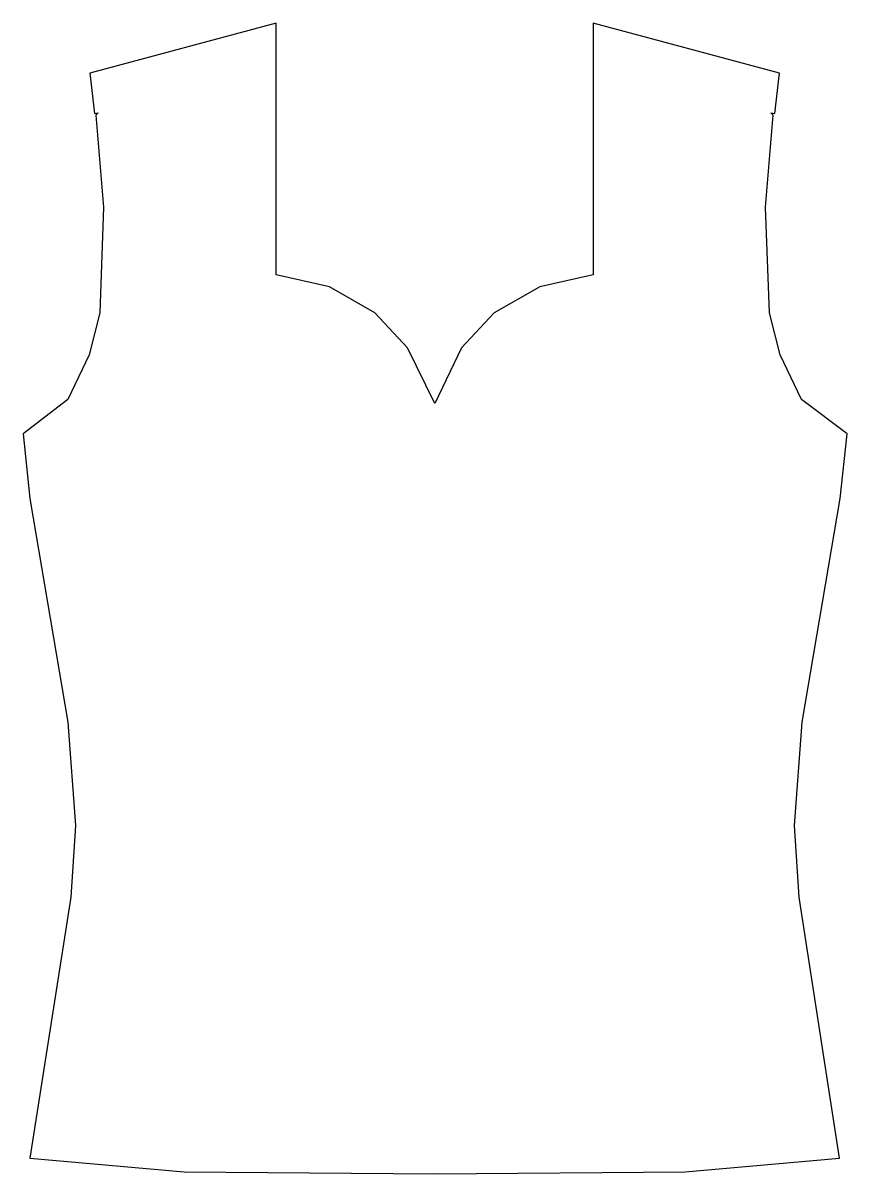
# Model space of a CAD drawing. Header units: metres. Extents: x 3.3 to 45.9, y -60.4 to -0.8.
import ezdxf

# ---------------------------------------------------------------- set-up
doc = ezdxf.new("R2010")
doc.units = ezdxf.units.M

msp = doc.modelspace()

# ---------------------------------------------------------------- linework, layer by layer
msp.add_lwpolyline([(24.606, -20.512), (23.189, -17.638), (21.496, -15.827), (19.134, -14.488), (16.378, -13.858), (16.378, -0.827), (6.732, -3.425), (6.969, -5.512), (7.165, -5.472), (7.047, -5.591), (7.441, -10.354), (7.244, -15.827), (6.693, -17.992), (5.591, -20.315), (3.268, -22.087), (3.622, -25.433), (5.591, -37.008), (5.984, -42.362), (5.748, -46.063), (3.622, -59.567), (11.614, -60.276), (24.606, -60.394), (37.559, -60.276), (45.551, -59.567), (43.465, -46.063), (43.228, -42.362), (43.622, -37.008), (45.591, -25.433), (45.945, -22.087), (43.583, -20.315), (42.48, -17.992), (41.929, -15.827), (41.732, -10.354), (42.126, -5.591), (42.008, -5.472), (42.205, -5.512), (42.441, -3.425), (32.795, -0.827), (32.795, -13.858), (30.039, -14.488), (27.677, -15.827), (25.984, -17.638)], close=True)

doc.saveas('drawing.dxf')
